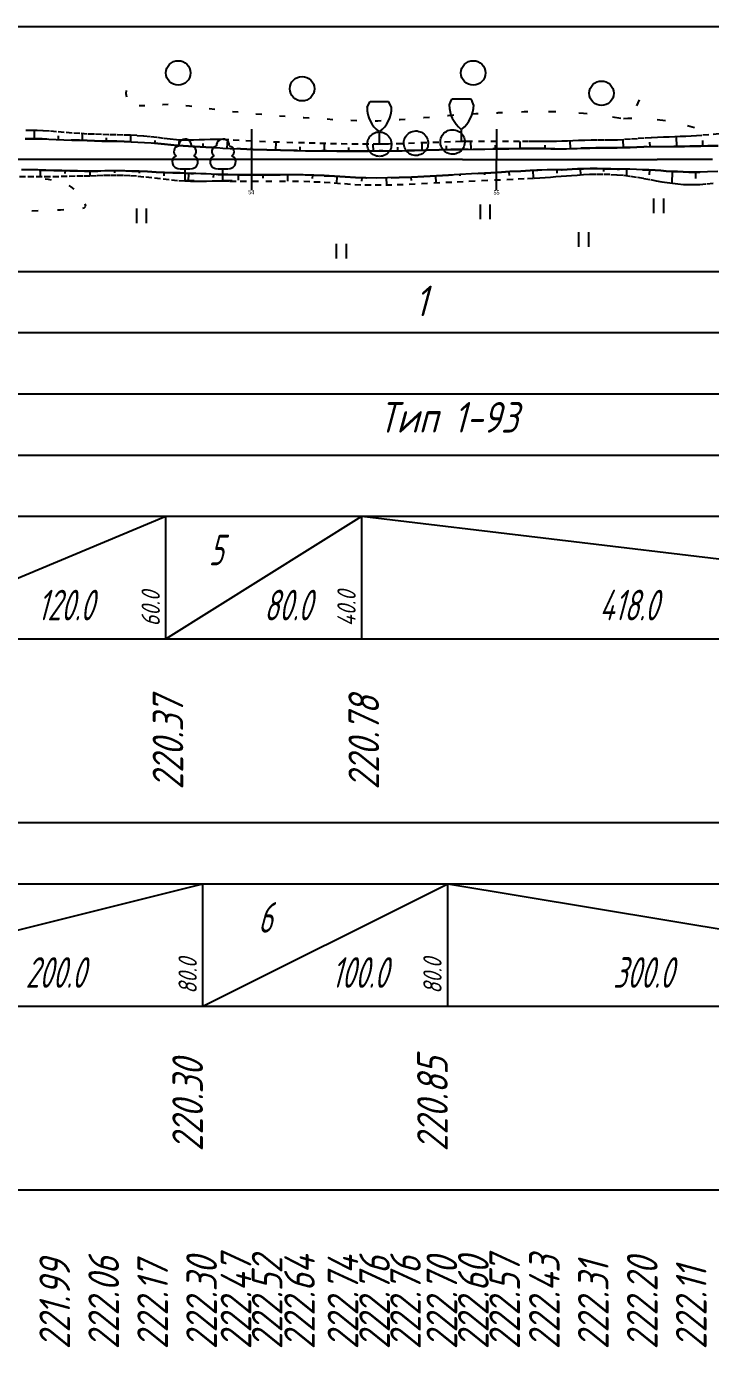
# Model space of a CAD drawing. Extents: x 2172 to 5772, y -842 to -248.
# Drawn here: x 3618.2 to 3674.1, y -721.9 to -614 of the extents above; entities that cross this region are included whole.
import ezdxf

# ---------------------------------------------------------------- set-up
doc = ezdxf.new("R2010")
doc.units = 0
doc.header["$MEASUREMENT"] = 0
doc.linetypes.add('CONTI', pattern=[0])
doc.linetypes.add('STROT', pattern=[1.7, 0.5, -1.2])
doc.layers.get('0').update_dxf_attribs({"linetype": 'CONTINUOUS'})
for name, color, linetype in [('DEFAULT', 7, 'CONTI'), ('OTKOSDEFAULT', 32, 'CONTI'), ('SIT_LDEFAULT', 7, 'CONTI'), ('USLZNDEFAULT', 7, 'CONTI'), ('КРАСНЫЕ_ОТМЕТКИ', 1, 'CONTINUOUS'), ('ОТМЕТКИ_КЮВЕТОВ', 7, 'CONTINUOUS'), ('ЧЕРНЫЕ_ОТМЕТКИ', 7, 'CONTINUOUS')]:
    doc.layers.add(name, color=color, linetype=linetype)
doc.styles.add('SHRFT', font='TXT', dxfattribs={"width": 8.75})
doc.styles.add('ГОСТ', font='gost.TTF', dxfattribs={"oblique": 15, "height": 1})

# ---------------------------------------------------------------- blocks, each defined once
blk = doc.blocks.new('BL_104')
at = {"color": 0}
for p, q in [((-2.25, 5), (2.25, 5)), ((0, 0), (0, 5)), ((3.75, 0), (0, 0))]:
    blk.add_line(p, q, dxfattribs=at)
for centre, radius, start, end in [((0, 14.5), 2.6, 358, 185), ((-2.35, 12), 2.2, 100, 235), ((2.35, 12), 2.2, 305, 80), ((-2.5, 7.75), 2.75, 115, 270), ((2.5, 7.75), 2.75, 270, 65)]:
    blk.add_arc(centre, radius, start, end, dxfattribs=at)
blk = doc.blocks.new('BL_107')
at = {"color": 0}
for p, q in [((-4.95, 15), (-4.35, 16.5)), ((-4.35, 16.5), (-3.75, 17.5)), ((-3.75, 17.5), (3.75, 17.5)), ((4.35, 16.5), (3.75, 17.5)), ((4.95, 15), (4.35, 16.5)), ((0, 0), (0, 5)), ((3.75, 0), (0, 0))]:
    blk.add_line(p, q, dxfattribs=at)
for centre, start, end in [((7.5, 15), 180, 232), ((-7.5, 15), 308, 0)]:
    blk.add_arc(centre, 12.5, start, end, dxfattribs=at)
blk = doc.blocks.new('BL_2011')
at = {"color": 0}
for p, q in [((0, 0), (0, 6)), ((4, 0), (4, 6))]:
    blk.add_line(p, q, dxfattribs=at)
blk = doc.blocks.new('BL_2004')
at = {"color": 0}
blk.add_circle((0, 0), 5, dxfattribs=at)

msp = doc.modelspace()

# ---------------------------------------------------------------- linework, layer by layer
at = {"linetype": 'Continuous'}
for p, q in [((3396.6, -614.04), (4356.6, -614.04)), ((3396.6, -634.04), (4356.6, -634.04)), ((3396.6, -639.04), (4356.6, -639.04)), ((3396.6, -644.04), (4356.6, -644.04)), ((3396.6, -649.04), (4356.6, -649.04)), ((3396.6, -654.04), (4356.6, -654.04)), ((3396.6, -664.04), (4356.6, -664.04)), ((3396.6, -684.04), (4356.6, -684.04)), ((3396.6, -694.04), (4356.6, -694.04)), ((3396.6, -709.04), (4356.6, -709.04))]:
    msp.add_line(p, q, dxfattribs=at)
msp.add_line((3396.6, -679.04), (4356.6, -679.04))
at = {"layer": 'DEFAULT', "color": 12, "linetype": 'CONTI'}
for p, q in [((3636.6, -627.42), (3636.59, -622.42)), ((3656.59, -627.42), (3656.6, -622.42)), ((3618.59, -624.92), (3617.31, -624.92)), ((3619.87, -624.92), (3618.59, -624.92)), ((3621.15, -624.92), (3619.87, -624.92)), ((3622.43, -624.92), (3621.15, -624.92)), ((3623.71, -624.92), (3622.43, -624.92)), ((3624.99, -624.92), (3623.71, -624.92)), ((3626.27, -624.92), (3624.99, -624.92)), ((3627.55, -624.92), (3626.27, -624.92)), ((3628.83, -624.92), (3627.55, -624.92)), ((3630.11, -624.92), (3628.83, -624.92)), ((3631.4, -624.92), (3630.11, -624.92)), ((3632.68, -624.92), (3631.4, -624.92)), ((3633.96, -624.92), (3632.68, -624.92)), ((3635.24, -624.92), (3633.96, -624.92)), ((3636.52, -624.92), (3635.24, -624.92)), ((3637.8, -624.92), (3636.52, -624.92)), ((3653.8, -624.92), (3657.28, -624.92)), ((3665.28, -624.92), (3665.72, -624.92)), ((3665.72, -624.92), (3666.17, -624.92)), ((3666.17, -624.92), (3666.61, -624.92)), ((3666.61, -624.92), (3667.05, -624.92)), ((3667.05, -624.92), (3667.5, -624.92)), ((3667.5, -624.92), (3667.94, -624.92)), ((3667.94, -624.92), (3668.39, -624.92)), ((3668.39, -624.92), (3668.83, -624.92)), ((3668.83, -624.92), (3669.27, -624.92)), ((3669.27, -624.92), (3669.72, -624.92))]:
    msp.add_line(p, q, dxfattribs=at)
for points in [[(3637.84, -624.92, 0), (3637.8, -624.92, 0)], [(3637.98, -624.92, 0), (3637.84, -624.92, 0)], [(3638.2, -624.92, 0), (3637.98, -624.92, 0)], [(3638.51, -624.92, 0), (3638.2, -624.92, 0)], [(3638.91, -624.92, 0), (3638.51, -624.92, 0)], [(3639.4, -624.92, 0), (3638.91, -624.92, 0)], [(3639.97, -624.92, 0), (3639.4, -624.92, 0)], [(3640.64, -624.92, 0), (3639.97, -624.92, 0)], [(3641.39, -624.92, 0), (3640.64, -624.92, 0)], [(3642.23, -624.92, 0), (3641.39, -624.92, 0)], [(3643.16, -624.92, 0), (3642.23, -624.92, 0)], [(3644.18, -624.92, 0), (3643.16, -624.92, 0)], [(3645.29, -624.92, 0), (3644.18, -624.92, 0)], [(3646.49, -624.92, 0), (3645.29, -624.92, 0)], [(3647.77, -624.92, 0), (3646.49, -624.92, 0)], [(3649.15, -624.92, 0), (3647.77, -624.92, 0)], [(3650.61, -624.92, 0), (3649.15, -624.92, 0)], [(3652.16, -624.92, 0), (3650.61, -624.92, 0)], [(3653.8, -624.92, 0), (3652.16, -624.92, 0)], [(3657.28, -624.92, 0), (3657.84, -624.92, 0)], [(3657.84, -624.92, 0), (3658.38, -624.92, 0)], [(3658.38, -624.92, 0), (3658.9, -624.92, 0)], [(3658.9, -624.92, 0), (3659.4, -624.92, 0)], [(3659.4, -624.92, 0), (3659.88, -624.92, 0)], [(3659.88, -624.92, 0), (3660.34, -624.92, 0)], [(3660.34, -624.92, 0), (3660.78, -624.92, 0)], [(3660.78, -624.92, 0), (3661.2, -624.92, 0)], [(3661.2, -624.92, 0), (3661.6, -624.92, 0)], [(3661.6, -624.92, 0), (3661.97, -624.92, 0)], [(3661.97, -624.92, 0), (3662.33, -624.92, 0)], [(3662.33, -624.92, 0), (3662.67, -624.92, 0)], [(3662.67, -624.92, 0), (3662.98, -624.92, 0)], [(3662.98, -624.92, 0), (3663.28, -624.92, 0)], [(3663.28, -624.92, 0), (3663.56, -624.92, 0)], [(3663.56, -624.92, 0), (3663.81, -624.92, 0)], [(3663.81, -624.92, 0), (3664.05, -624.92, 0)], [(3664.05, -624.92, 0), (3664.26, -624.92, 0)], [(3664.26, -624.92, 0), (3664.45, -624.92, 0)], [(3664.45, -624.92, 0), (3664.63, -624.92, 0)], [(3664.63, -624.92, 0), (3664.78, -624.92, 0)], [(3664.78, -624.92, 0), (3664.91, -624.92, 0)], [(3664.91, -624.92, 0), (3665.02, -624.92, 0)], [(3665.02, -624.92, 0), (3665.12, -624.92, 0)], [(3665.12, -624.92, 0), (3665.19, -624.92, 0)], [(3665.19, -624.92, 0), (3665.24, -624.92, 0)], [(3665.24, -624.92, 0), (3665.27, -624.92, 0)], [(3665.27, -624.92, 0), (3665.28, -624.92, 0)], [(3669.73, -624.92, 0), (3669.72, -624.92, 0)], [(3669.76, -624.92, 0), (3669.73, -624.92, 0)], [(3669.81, -624.92, 0), (3669.76, -624.92, 0)], [(3669.88, -624.92, 0), (3669.81, -624.92, 0)], [(3669.97, -624.92, 0), (3669.88, -624.92, 0)], [(3670.08, -624.92, 0), (3669.97, -624.92, 0)], [(3670.22, -624.92, 0), (3670.08, -624.92, 0)], [(3670.37, -624.92, 0), (3670.22, -624.92, 0)], [(3670.54, -624.92, 0), (3670.37, -624.92, 0)], [(3670.74, -624.92, 0), (3670.54, -624.92, 0)], [(3670.95, -624.92, 0), (3670.74, -624.92, 0)], [(3671.19, -624.92, 0), (3670.95, -624.92, 0)], [(3671.44, -624.92, 0), (3671.19, -624.92, 0)], [(3671.72, -624.92, 0), (3671.44, -624.92, 0)], [(3672.01, -624.92, 0), (3671.72, -624.92, 0)], [(3672.33, -624.92, 0), (3672.01, -624.92, 0)], [(3672.66, -624.92, 0), (3672.33, -624.92, 0)], [(3673.02, -624.92, 0), (3672.66, -624.92, 0)], [(3673.4, -624.92, 0), (3673.02, -624.92, 0)], [(3673.8, -624.92, 0), (3673.4, -624.92, 0)], [(3674.22, -624.92, 0), (3673.8, -624.92, 0)]]:
    msp.add_polyline3d(points, dxfattribs=at)
at = {"layer": 'OTKOSDEFAULT', "color": 32}
for p, q in [((3618.07, -623.22, 44.06), (3618.55, -623.21, 44.07)), ((3618.55, -623.21, 44.07), (3619, -623.22, 44.08)), ((3618.83, -623.22), (3618.83, -622.54)), ((3619, -623.22, 44.08), (3619.46, -623.23, 44.07)), ((3619.46, -623.23, 44.07), (3620.01, -623.24, 44.07)), ((3620.01, -623.24, 44.07), (3620.6, -623.27, 44.07)), ((3620.6, -623.27, 44.07), (3621.23, -623.29, 44.06)), ((3620.79, -623.28), (3620.8, -622.97)), ((3621.23, -623.29, 44.06), (3621.88, -623.32, 44.06)), ((3621.88, -623.32, 44.06), (3622.52, -623.34, 44.05)), ((3622.52, -623.34, 44.05), (3623.13, -623.36, 44.05)), ((3622.76, -623.35), (3622.77, -622.81)), ((3623.13, -623.36, 44.05), (3623.73, -623.38, 44.05)), ((3623.73, -623.38, 44.05), (3624.34, -623.4, 44.05)), ((3624.34, -623.4, 44.05), (3624.96, -623.41, 44.05)), ((3624.73, -623.4), (3624.73, -623.14)), ((3624.96, -623.41, 44.05), (3625.57, -623.42, 44.05)), ((3625.57, -623.42, 44.05), (3626.17, -623.44, 44.06)), ((3626.17, -623.44, 44.06), (3626.74, -623.46, 44.06)), ((3626.7, -623.46), (3626.72, -622.93)), ((3626.74, -623.46, 44.06), (3627.29, -623.48, 44.06)), ((3627.29, -623.48, 44.06), (3627.82, -623.52, 44.06)), ((3628.67, -623.59), (3628.69, -623.35)), ((3630.63, -623.77), (3630.67, -623.31)), ((3634.59, -623.99), (3634.63, -623.3)), ((3638.56, -624.15), (3638.57, -623.5)), ((3654.5, -624.07), (3654.49, -623.44)), ((3658.51, -624.02), (3658.51, -623.45)), ((3662.64, -624.02), (3662.61, -623.39)), ((3666.95, -623.94), (3666.92, -623.29)), ((3669.13, -623.86), (3669.12, -623.5)), ((3671.31, -623.85), (3671.29, -623.06)), ((3673.44, -623.8), (3673.43, -623.37)), ((3627.82, -623.52, 44.06), (3628.36, -623.56, 44.06)), ((3628.36, -623.56, 44.06), (3628.91, -623.61, 44.07)), ((3628.91, -623.61, 44.07), (3629.45, -623.66, 44.07)), ((3629.45, -623.66, 44.07), (3629.98, -623.71, 44.07)), ((3629.98, -623.71, 44.07), (3630.49, -623.76, 44.07)), ((3630.49, -623.76, 44.07), (3630.97, -623.8, 44.08)), ((3630.97, -623.8, 44.08), (3631.43, -623.83, 44.09)), ((3631.43, -623.83, 44.09), (3631.9, -623.85, 44.1)), ((3631.9, -623.85, 44.1), (3632.36, -623.88, 44.12)), ((3632.36, -623.88, 44.12), (3632.83, -623.9, 44.13)), ((3632.61, -623.89), (3632.63, -623.59)), ((3632.83, -623.9, 44.13), (3633.29, -623.92, 44.15)), ((3633.29, -623.92, 44.15), (3633.76, -623.94, 44.16)), ((3633.76, -623.94, 44.16), (3634.23, -623.97, 44.17)), ((3634.23, -623.97, 44.17), (3634.83, -624, 44.18)), ((3634.83, -624, 44.18), (3635.68, -624.05, 44.19)), ((3635.68, -624.05, 44.19), (3636.7, -624.09, 44.2)), ((3636.57, -624.09), (3636.59, -623.75)), ((3636.7, -624.09, 44.2), (3637.81, -624.13, 44.21)), ((3637.81, -624.13, 44.21), (3638.94, -624.16, 44.22)), ((3638.94, -624.16, 44.22), (3640.02, -624.18, 44.23)), ((3640.02, -624.18, 44.23), (3640.97, -624.19, 44.24)), ((3640.55, -624.19), (3640.55, -623.87)), ((3640.97, -624.19, 44.24), (3641.83, -624.2, 44.24)), ((3641.83, -624.2, 44.24), (3642.69, -624.21, 44.24)), ((3642.53, -624.21), (3642.54, -623.6)), ((3642.69, -624.21, 44.24), (3643.55, -624.22, 44.25)), ((3643.55, -624.22, 44.25), (3644.41, -624.22, 44.25)), ((3644.41, -624.22, 44.25), (3645.27, -624.22, 44.25)), ((3644.53, -624.22), (3644.53, -623.94)), ((3645.27, -624.22, 44.25), (3646.13, -624.22, 44.26)), ((3646.13, -624.22, 44.26), (3646.99, -624.21, 44.26)), ((3646.52, -624.22), (3646.51, -623.66)), ((3646.99, -624.21, 44.26), (3647.9, -624.2, 44.25)), ((3647.9, -624.2, 44.25), (3648.87, -624.19, 44.24)), ((3648.51, -624.19), (3648.51, -623.91)), ((3648.87, -624.19, 44.24), (3649.88, -624.17, 44.23)), ((3649.88, -624.17, 44.23), (3650.9, -624.15, 44.22)), ((3650.51, -624.15), (3650.5, -623.56)), ((3650.9, -624.15, 44.22), (3651.9, -624.13, 44.21)), ((3651.9, -624.13, 44.21), (3652.86, -624.1, 44.2)), ((3652.51, -624.11), (3652.5, -623.8)), ((3652.86, -624.1, 44.2), (3653.76, -624.09, 44.19)), ((3653.76, -624.09, 44.19), (3654.67, -624.07, 44.19)), ((3654.67, -624.07, 44.19), (3655.64, -624.06, 44.19)), ((3655.64, -624.06, 44.19), (3656.64, -624.04, 44.19)), ((3656.5, -624.04), (3656.5, -623.74)), ((3656.64, -624.04, 44.19), (3657.6, -624.03, 44.19)), ((3657.6, -624.03, 44.19), (3658.47, -624.02, 44.19)), ((3658.47, -624.02, 44.19), (3659.21, -624.02, 44.19)), ((3659.21, -624.02, 44.19), (3659.75, -624.01, 44.19)), ((3659.75, -624.01, 44.19), (3660.17, -624.02, 44.18)), ((3660.17, -624.02, 44.18), (3660.59, -624.02, 44.18)), ((3660.55, -624.02), (3660.56, -623.73)), ((3660.59, -624.02, 44.18), (3661.01, -624.03, 44.17)), ((3661.01, -624.03, 44.17), (3661.44, -624.03, 44.17)), ((3661.44, -624.03, 44.17), (3661.86, -624.03, 44.16)), ((3661.86, -624.03, 44.16), (3662.29, -624.03, 44.16)), ((3662.29, -624.03, 44.16), (3662.72, -624.02, 44.15)), ((3662.72, -624.02, 44.15), (3663.17, -624, 44.15)), ((3663.17, -624, 44.15), (3663.68, -623.98, 44.15)), ((3663.68, -623.98, 44.15), (3664.21, -623.97, 44.14)), ((3664.21, -623.97, 44.14), (3664.77, -623.96, 44.14)), ((3664.77, -623.96), (3664.77, -623.87)), ((3664.77, -623.96, 44.14), (3665.34, -623.96, 44.13)), ((3665.34, -623.96, 44.13), (3665.9, -623.96, 44.13)), ((3665.9, -623.96, 44.13), (3666.43, -623.95, 44.13)), ((3666.43, -623.95, 44.13), (3666.96, -623.94, 44.12)), ((3666.96, -623.94, 44.12), (3667.51, -623.92, 44.12)), ((3667.51, -623.92, 44.12), (3668.06, -623.89, 44.12)), ((3668.06, -623.89, 44.12), (3668.61, -623.88, 44.12)), ((3668.61, -623.88, 44.12), (3669.15, -623.86, 44.11)), ((3669.15, -623.86, 44.11), (3669.66, -623.86, 44.11)), ((3669.66, -623.86, 44.11), (3670.14, -623.86, 44.11)), ((3670.14, -623.86, 44.11), (3670.59, -623.86, 44.12)), ((3670.59, -623.86, 44.12), (3671.04, -623.86, 44.13)), ((3671.04, -623.86, 44.13), (3671.5, -623.85, 44.13)), ((3671.5, -623.85, 44.13), (3671.95, -623.84, 44.14)), ((3671.95, -623.84, 44.14), (3672.39, -623.83, 44.15)), ((3672.39, -623.83, 44.15), (3672.84, -623.82, 44.16)), ((3672.84, -623.82, 44.16), (3673.28, -623.81, 44.17)), ((3673.28, -623.81, 44.17), (3673.86, -623.8, 44.17)), ((3673.86, -623.8, 44.17), (3674.69, -623.79, 44.17)), ((3663.7, -625.66, 44.24), (3663.2, -625.68, 44.24)), ((3664.24, -625.65, 44.25), (3663.7, -625.66, 44.24)), ((3664.8, -625.65, 44.25), (3664.24, -625.65, 44.25)), ((3665.36, -625.66, 44.25), (3664.8, -625.65, 44.25)), ((3665.32, -625.66), (3665.32, -625.88)), ((3665.91, -625.67, 44.26), (3665.36, -625.66, 44.25)), ((3618.46, -625.75, 44.13), (3617.77, -625.74, 44.12)), ((3619.11, -625.76, 44.12), (3618.46, -625.75, 44.13)), ((3619.76, -625.78, 44.12), (3619.11, -625.76, 44.12)), ((3619.31, -625.77), (3619.3, -626.31)), ((3620.43, -625.8, 44.11), (3619.76, -625.78, 44.12)), ((3621.08, -625.81, 44.1), (3620.43, -625.8, 44.11)), ((3621.72, -625.83, 44.1), (3621.08, -625.81, 44.1)), ((3621.33, -625.82), (3621.32, -626.05)), ((3622.34, -625.84, 44.09), (3621.72, -625.83, 44.1)), ((3622.91, -625.85, 44.09), (3622.34, -625.84, 44.09)), ((3623.47, -625.85, 44.1), (3622.91, -625.85, 44.09)), ((3623.35, -625.85), (3623.35, -626.23)), ((3624.02, -625.85, 44.11), (3623.47, -625.85, 44.1)), ((3624.57, -625.84, 44.11), (3624.02, -625.85, 44.11)), ((3625.12, -625.84, 44.12), (3624.57, -625.84, 44.11)), ((3625.68, -625.84, 44.13), (3625.12, -625.84, 44.12)), ((3625.37, -625.84), (3625.37, -626.01)), ((3626.23, -625.84, 44.14), (3625.68, -625.84, 44.13)), ((3626.78, -625.85, 44.15), (3626.23, -625.84, 44.14)), ((3627.38, -625.87, 44.15), (3626.78, -625.85, 44.15)), ((3627.38, -625.87), (3627.38, -626.02)), ((3628.06, -625.9, 44.16), (3627.38, -625.87, 44.15)), ((3628.77, -625.93, 44.16), (3628.06, -625.9, 44.16)), ((3629.47, -625.96, 44.16), (3628.77, -625.93, 44.16)), ((3629.4, -625.96), (3629.39, -626.23)), ((3630.14, -625.99, 44.16), (3629.47, -625.96, 44.16)), ((3630.73, -626.01, 44.17), (3630.14, -625.99, 44.16)), ((3631.21, -626.03, 44.17), (3630.73, -626.01, 44.17)), ((3631.62, -626.05, 44.17), (3631.21, -626.03, 44.17)), ((3631.42, -626.04), (3631.4, -626.67)), ((3632.03, -626.06, 44.17), (3631.62, -626.05, 44.17)), ((3632.44, -626.07, 44.18), (3632.03, -626.06, 44.17)), ((3632.85, -626.09, 44.18), (3632.44, -626.07, 44.18)), ((3633.26, -626.1, 44.18), (3632.85, -626.09, 44.18)), ((3633.67, -626.12, 44.19), (3633.26, -626.1, 44.18)), ((3633.45, -626.11), (3633.43, -626.38)), ((3634.08, -626.13, 44.19), (3633.67, -626.12, 44.19)), ((3634.64, -626.14, 44.19), (3634.08, -626.13, 44.19)), ((3635.48, -626.16, 44.2), (3634.64, -626.14, 44.19)), ((3635.47, -626.16), (3635.47, -626.59)), ((3636.49, -626.16, 44.21), (3635.48, -626.16, 44.2)), ((3637.61, -626.16, 44.22), (3636.49, -626.16, 44.21)), ((3637.5, -626.16), (3637.5, -626.42)), ((3638.76, -626.16, 44.23), (3637.61, -626.16, 44.22)), ((3639.85, -626.15, 44.24), (3638.76, -626.16, 44.23)), ((3639.52, -626.15), (3639.52, -626.68)), ((3640.8, -626.16, 44.25), (3639.85, -626.15, 44.24)), ((3641.65, -626.18, 44.25), (3640.8, -626.16, 44.25)), ((3641.54, -626.18), (3641.53, -626.45)), ((3642.51, -626.22, 44.26), (3641.65, -626.18, 44.25)), ((3643.36, -626.28, 44.27), (3642.51, -626.22, 44.26)), ((3644.22, -626.33, 44.27), (3643.36, -626.28, 44.27)), ((3643.55, -626.29), (3643.52, -626.84)), ((3645.07, -626.38, 44.28), (3644.22, -626.33, 44.27)), ((3645.92, -626.41, 44.28), (3645.07, -626.38, 44.28)), ((3645.57, -626.4), (3645.56, -626.68)), ((3646.78, -626.42, 44.29), (3645.92, -626.41, 44.28)), ((3647.67, -626.41, 44.28), (3646.78, -626.42, 44.29)), ((3647.58, -626.41), (3647.59, -626.98)), ((3648.63, -626.38, 44.28), (3647.67, -626.41, 44.28)), ((3649.63, -626.34, 44.28), (3648.63, -626.38, 44.28)), ((3649.59, -626.34), (3649.6, -626.63)), ((3650.65, -626.3, 44.27), (3649.63, -626.34, 44.28)), ((3651.67, -626.24, 44.27), (3650.65, -626.3, 44.27)), ((3651.59, -626.25), (3651.62, -626.82)), ((3652.65, -626.19, 44.27), (3651.67, -626.24, 44.27)), ((3653.59, -626.14, 44.27), (3652.65, -626.19, 44.27)), ((3654.55, -626.09, 44.26), (3653.59, -626.14, 44.27)), ((3653.59, -626.14), (3653.6, -626.25)), ((3655.59, -626.03, 44.26), (3654.55, -626.09, 44.26)), ((3656.65, -625.96, 44.25), (3655.59, -626.03, 44.26)), ((3655.59, -626.03), (3655.6, -626.15)), ((3657.66, -625.9, 44.25), (3656.65, -625.96, 44.25)), ((3657.59, -625.91), (3657.61, -626.22)), ((3658.58, -625.85, 44.24), (3657.66, -625.9, 44.25)), ((3659.33, -625.81, 44.24), (3658.58, -625.85, 44.24)), ((3659.87, -625.78, 44.24), (3659.33, -625.81, 44.24)), ((3659.56, -625.79), (3659.59, -626.43)), ((3660.29, -625.77, 44.24), (3659.87, -625.78, 44.24)), ((3660.71, -625.76, 44.24), (3660.29, -625.77, 44.24)), ((3661.12, -625.75, 44.24), (3660.71, -625.76, 44.24)), ((3661.53, -625.74, 44.24), (3661.12, -625.75, 44.24)), ((3661.51, -625.74), (3661.51, -626.03)), ((3661.95, -625.74, 44.24), (3661.53, -625.74, 44.24)), ((3662.36, -625.72, 44.24), (3661.95, -625.74, 44.24)), ((3662.76, -625.71, 44.24), (3662.36, -625.72, 44.24)), ((3663.2, -625.68, 44.24), (3662.76, -625.71, 44.24)), ((3663.42, -625.67), (3663.44, -626.16)), ((3666.44, -625.69, 44.26), (3665.91, -625.67, 44.26)), ((3666.95, -625.69, 44.26), (3666.44, -625.69, 44.26)), ((3667.48, -625.7, 44.25), (3666.95, -625.69, 44.26)), ((3667.2, -625.7), (3667.2, -626.22)), ((3668.01, -625.72, 44.25), (3667.48, -625.7, 44.25)), ((3668.53, -625.74, 44.25), (3668.01, -625.72, 44.25)), ((3669.04, -625.76, 44.24), (3668.53, -625.74, 44.25)), ((3669.54, -625.79, 44.24), (3669.04, -625.76, 44.24)), ((3669.08, -625.76), (3669.06, -626.15)), ((3670, -625.82, 44.24), (3669.54, -625.79, 44.24)), ((3670.45, -625.85, 44.24), (3670, -625.82, 44.24)), ((3670.91, -625.88, 44.24), (3670.45, -625.85, 44.24)), ((3670.94, -625.88), (3670.9, -626.85)), ((3671.37, -625.9, 44.24), (3670.91, -625.88, 44.24)), ((3671.84, -625.92, 44.25), (3671.37, -625.9, 44.24)), ((3672.3, -625.93, 44.25), (3671.84, -625.92, 44.25)), ((3672.77, -625.93, 44.25), (3672.3, -625.93, 44.25)), ((3673.23, -625.93, 44.25), (3672.77, -625.93, 44.25)), ((3672.83, -625.93), (3672.83, -626.45)), ((3673.83, -625.91, 44.25), (3673.23, -625.93, 44.25)), ((3674.66, -625.88, 44.24), (3673.83, -625.91, 44.25))]:
    msp.add_line(p, q, dxfattribs=at)
at = {"layer": 'OTKOSDEFAULT', "color": 32, "linetype": 'STROT'}
for p, q in [((3618.61, -622.53, 44.05), (3618.14, -622.54, 44.04)), ((3619.05, -622.54, 44.05), (3618.61, -622.53, 44.05)), ((3619.51, -622.56, 44.06), (3619.05, -622.54, 44.05)), ((3620.05, -622.6, 44.06), (3619.51, -622.56, 44.06)), ((3620.64, -622.65, 44.07), (3620.05, -622.6, 44.06)), ((3621.27, -622.7, 44.08), (3620.64, -622.65, 44.07)), ((3621.91, -622.75, 44.08), (3621.27, -622.7, 44.08)), ((3622.54, -622.79, 44.09), (3621.91, -622.75, 44.08)), ((3623.14, -622.83, 44.1), (3622.54, -622.79, 44.09)), ((3623.73, -622.85, 44.1), (3623.14, -622.83, 44.1)), ((3624.32, -622.87, 44.11), (3623.73, -622.85, 44.1)), ((3624.91, -622.89, 44.11), (3624.32, -622.87, 44.11)), ((3625.5, -622.9, 44.11), (3624.91, -622.89, 44.11)), ((3626.08, -622.91, 44.11), (3625.5, -622.9, 44.11)), ((3626.65, -622.93, 44.12), (3626.08, -622.91, 44.11)), ((3627.19, -622.96, 44.12), (3626.65, -622.93, 44.12)), ((3627.73, -623, 44.12), (3627.19, -622.96, 44.12)), ((3628.28, -623.06, 44.12), (3627.73, -623, 44.12)), ((3628.84, -623.12, 44.12), (3628.28, -623.06, 44.12)), ((3629.38, -623.19, 44.12), (3628.84, -623.12, 44.12)), ((3629.92, -623.25, 44.12), (3629.38, -623.19, 44.12)), ((3630.43, -623.3, 44.12), (3629.92, -623.25, 44.12)), ((3630.9, -623.33, 44.12), (3630.43, -623.3, 44.12)), ((3631.36, -623.34, 44.12), (3630.9, -623.33, 44.12)), ((3631.82, -623.33, 44.13), (3631.36, -623.34, 44.12)), ((3632.28, -623.31, 44.14), (3631.82, -623.33, 44.13)), ((3632.73, -623.29, 44.15), (3632.28, -623.31, 44.14)), ((3633.19, -623.27, 44.15), (3632.73, -623.29, 44.15)), ((3633.65, -623.27, 44.16), (3633.19, -623.27, 44.15)), ((3634.11, -623.27, 44.17), (3633.65, -623.27, 44.16)), ((3634.71, -623.31, 44.18), (3634.11, -623.27, 44.17)), ((3635.56, -623.35, 44.19), (3634.71, -623.31, 44.18)), ((3636.59, -623.41, 44.2), (3635.56, -623.35, 44.19)), ((3637.71, -623.46, 44.21), (3636.59, -623.41, 44.2)), ((3638.85, -623.5, 44.23), (3637.71, -623.46, 44.21)), ((3639.94, -623.54, 44.24), (3638.85, -623.5, 44.23)), ((3651.88, -623.51, 44.27), (3650.89, -623.54, 44.28)), ((3652.83, -623.47, 44.26), (3651.88, -623.51, 44.27)), ((3653.72, -623.45, 44.26), (3652.83, -623.47, 44.26)), ((3654.63, -623.44, 44.25), (3653.72, -623.45, 44.26)), ((3655.61, -623.43, 44.23), (3654.63, -623.44, 44.25)), ((3656.61, -623.44, 44.22), (3655.61, -623.43, 44.23)), ((3657.57, -623.44, 44.21), (3656.61, -623.44, 44.22)), ((3658.46, -623.44, 44.2), (3657.57, -623.44, 44.21)), ((3659.2, -623.45, 44.19), (3658.46, -623.44, 44.2)), ((3659.75, -623.45, 44.19), (3659.2, -623.45, 44.19)), ((3660.18, -623.45, 44.18), (3659.75, -623.45, 44.19)), ((3660.61, -623.44, 44.18), (3660.18, -623.45, 44.18)), ((3661.05, -623.44, 44.18), (3660.61, -623.44, 44.18)), ((3661.49, -623.43, 44.17), (3661.05, -623.44, 44.18)), ((3661.93, -623.41, 44.17), (3661.49, -623.43, 44.17)), ((3662.38, -623.4, 44.16), (3661.93, -623.41, 44.17)), ((3662.82, -623.38, 44.16), (3662.38, -623.4, 44.16)), ((3663.29, -623.36, 44.16), (3662.82, -623.38, 44.16)), ((3663.79, -623.35, 44.15), (3663.29, -623.36, 44.16)), ((3664.31, -623.34, 44.14), (3663.79, -623.35, 44.15)), ((3664.84, -623.34, 44.14), (3664.31, -623.34, 44.14)), ((3665.39, -623.34, 44.13), (3664.84, -623.34, 44.14)), ((3665.92, -623.34, 44.13), (3665.39, -623.34, 44.13)), ((3666.45, -623.32, 44.12), (3665.92, -623.34, 44.13)), ((3666.98, -623.29, 44.11), (3666.45, -623.32, 44.12)), ((3667.53, -623.25, 44.11), (3666.98, -623.29, 44.11)), ((3668.1, -623.21, 44.1), (3667.53, -623.25, 44.11)), ((3668.66, -623.17, 44.1), (3668.1, -623.21, 44.1)), ((3669.22, -623.13, 44.09), (3668.66, -623.17, 44.1)), ((3669.74, -623.11, 44.08), (3669.22, -623.13, 44.09)), ((3670.23, -623.09, 44.08), (3669.74, -623.11, 44.08)), ((3670.68, -623.08, 44.08), (3670.23, -623.09, 44.08)), ((3671.14, -623.06, 44.08), (3670.68, -623.08, 44.08)), ((3671.59, -623.04, 44.07), (3671.14, -623.06, 44.08)), ((3672.04, -623.02, 44.07), (3671.59, -623.04, 44.07)), ((3672.48, -623, 44.07), (3672.04, -623.02, 44.07)), ((3672.92, -622.97, 44.07), (3672.48, -623, 44.07)), ((3673.36, -622.94, 44.07), (3672.92, -622.97, 44.07)), ((3673.94, -622.89, 44.07), (3673.36, -622.94, 44.07)), ((3674.77, -622.82, 44.07), (3673.94, -622.89, 44.07)), ((3640.9, -623.56, 44.25), (3639.94, -623.54, 44.24)), ((3641.77, -623.58, 44.26), (3640.9, -623.56, 44.25)), ((3642.65, -623.61, 44.27), (3641.77, -623.58, 44.26)), ((3643.52, -623.63, 44.28), (3642.65, -623.61, 44.27)), ((3644.39, -623.65, 44.29), (3643.52, -623.63, 44.28)), ((3645.27, -623.66, 44.3), (3644.39, -623.65, 44.29)), ((3646.14, -623.66, 44.31), (3645.27, -623.66, 44.3)), ((3647.01, -623.66, 44.31), (3646.14, -623.66, 44.31)), ((3647.92, -623.64, 44.31), (3647.01, -623.66, 44.31)), ((3648.89, -623.62, 44.3), (3647.92, -623.64, 44.31)), ((3649.89, -623.58, 44.29), (3648.89, -623.62, 44.3)), ((3650.89, -623.54, 44.28), (3649.89, -623.58, 44.29)), ((3617.6, -626.3, 44.11), (3618.29, -626.31, 44.1)), ((3618.29, -626.31, 44.1), (3618.96, -626.31, 44.09)), ((3618.96, -626.31, 44.09), (3619.64, -626.31, 44.09)), ((3619.64, -626.31, 44.09), (3620.33, -626.3, 44.08)), ((3620.33, -626.3, 44.08), (3621.01, -626.28, 44.08)), ((3621.01, -626.28, 44.08), (3621.67, -626.26, 44.07)), ((3621.67, -626.26, 44.07), (3622.29, -626.25, 44.07)), ((3622.29, -626.25, 44.07), (3622.87, -626.24, 44.06)), ((3622.87, -626.24, 44.06), (3623.41, -626.23, 44.07)), ((3623.41, -626.23, 44.07), (3623.96, -626.21, 44.08)), ((3623.96, -626.21, 44.08), (3624.5, -626.2, 44.08)), ((3624.5, -626.2, 44.08), (3625.05, -626.19, 44.09)), ((3625.05, -626.19, 44.09), (3625.59, -626.19, 44.1)), ((3625.59, -626.19, 44.1), (3626.13, -626.2, 44.11)), ((3626.13, -626.2, 44.11), (3626.68, -626.22, 44.11)), ((3626.68, -626.22, 44.11), (3627.27, -626.26, 44.12)), ((3627.27, -626.26, 44.12), (3627.93, -626.33, 44.14)), ((3627.93, -626.33, 44.14), (3628.64, -626.41, 44.15)), ((3628.64, -626.41, 44.15), (3629.35, -626.49, 44.16)), ((3629.35, -626.49, 44.16), (3630.02, -626.57, 44.17)), ((3630.02, -626.57, 44.17), (3630.63, -626.63, 44.18)), ((3630.63, -626.63, 44.18), (3631.14, -626.66, 44.19)), ((3631.14, -626.66, 44.19), (3631.58, -626.68, 44.18)), ((3631.58, -626.68, 44.18), (3632.02, -626.68, 44.17)), ((3632.02, -626.68, 44.17), (3632.46, -626.68, 44.16)), ((3632.46, -626.68, 44.16), (3632.9, -626.67, 44.15)), ((3632.9, -626.67, 44.15), (3633.34, -626.66, 44.14)), ((3633.34, -626.66, 44.14), (3633.78, -626.66, 44.13)), ((3633.78, -626.66, 44.13), (3634.23, -626.66, 44.12)), ((3634.23, -626.66, 44.12), (3634.81, -626.67, 44.13)), ((3634.81, -626.67, 44.13), (3635.65, -626.68, 44.14)), ((3635.65, -626.68, 44.14), (3636.65, -626.68, 44.15)), ((3636.65, -626.68, 44.15), (3637.74, -626.68, 44.17)), ((3637.74, -626.68, 44.17), (3638.85, -626.68, 44.18)), ((3638.85, -626.68, 44.18), (3639.91, -626.68, 44.2)), ((3639.91, -626.68, 44.2), (3640.83, -626.69, 44.21)), ((3640.83, -626.69, 44.21), (3641.67, -626.72, 44.22)), ((3641.67, -626.72, 44.22), (3642.5, -626.76, 44.23)), ((3652.43, -626.77, 44.26), (3653.37, -626.73, 44.25)), ((3653.37, -626.73, 44.25), (3654.33, -626.68, 44.24)), ((3654.33, -626.68, 44.24), (3655.37, -626.63, 44.23)), ((3655.37, -626.63, 44.23), (3656.42, -626.58, 44.22)), ((3656.42, -626.58, 44.22), (3657.44, -626.54, 44.21)), ((3657.44, -626.54, 44.21), (3658.35, -626.49, 44.2)), ((3658.35, -626.49, 44.2), (3659.11, -626.45, 44.19)), ((3659.11, -626.45, 44.19), (3659.67, -626.43, 44.19)), ((3659.67, -626.43, 44.19), (3660.12, -626.4, 44.18)), ((3660.12, -626.4, 44.18), (3660.56, -626.37, 44.18)), ((3660.56, -626.37, 44.18), (3661, -626.34, 44.17)), ((3661, -626.34, 44.17), (3661.43, -626.31, 44.17)), ((3661.43, -626.31, 44.17), (3661.86, -626.28, 44.16)), ((3661.86, -626.28, 44.16), (3662.29, -626.25, 44.16)), ((3662.29, -626.25, 44.16), (3662.72, -626.21, 44.15)), ((3662.72, -626.21, 44.15), (3663.18, -626.18, 44.15)), ((3663.18, -626.18, 44.15), (3663.68, -626.14, 44.15)), ((3663.68, -626.14, 44.15), (3664.22, -626.11, 44.15)), ((3664.22, -626.11, 44.15), (3664.78, -626.1, 44.15)), ((3664.78, -626.1, 44.15), (3665.35, -626.1, 44.15)), ((3665.35, -626.1, 44.15), (3665.91, -626.12, 44.15)), ((3665.91, -626.12, 44.15), (3666.44, -626.15, 44.15)), ((3666.44, -626.15, 44.15), (3666.98, -626.2, 44.15)), ((3666.98, -626.2, 44.15), (3667.53, -626.27, 44.15)), ((3667.53, -626.27, 44.15), (3668.09, -626.35, 44.15)), ((3668.09, -626.35, 44.15), (3668.63, -626.45, 44.15)), ((3668.63, -626.45, 44.15), (3669.16, -626.55, 44.15)), ((3669.16, -626.55, 44.15), (3669.64, -626.65, 44.15)), ((3669.64, -626.65, 44.15), (3670.09, -626.73, 44.15)), ((3670.09, -626.73, 44.15), (3670.52, -626.8, 44.15)), ((3642.5, -626.76, 44.23), (3643.33, -626.82, 44.24)), ((3643.33, -626.82, 44.24), (3644.16, -626.88, 44.25)), ((3644.16, -626.88, 44.25), (3645, -626.94, 44.27)), ((3645, -626.94, 44.27), (3645.83, -626.98, 44.28)), ((3645.83, -626.98, 44.28), (3646.66, -626.99, 44.29)), ((3646.66, -626.99, 44.29), (3647.53, -626.98, 44.28)), ((3647.53, -626.98, 44.28), (3648.47, -626.96, 44.28)), ((3648.47, -626.96, 44.28), (3649.45, -626.92, 44.27)), ((3649.45, -626.92, 44.27), (3650.45, -626.88, 44.27)), ((3650.45, -626.88, 44.27), (3651.45, -626.82, 44.26)), ((3651.45, -626.82, 44.26), (3652.43, -626.77, 44.26)), ((3670.52, -626.8, 44.15), (3670.96, -626.85, 44.14)), ((3670.96, -626.85, 44.14), (3671.4, -626.9, 44.14)), ((3671.4, -626.9, 44.14), (3671.85, -626.94, 44.14)), ((3671.85, -626.94, 44.14), (3672.29, -626.96, 44.13)), ((3672.29, -626.96, 44.13), (3672.74, -626.96, 44.13)), ((3672.74, -626.96, 44.13), (3673.19, -626.95, 44.12)), ((3673.19, -626.95, 44.12), (3673.78, -626.89, 44.13)), ((3673.78, -626.89, 44.13), (3674.6, -626.8, 44.13))]:
    msp.add_line(p, q, dxfattribs=at)
at = {"layer": 'SIT_LDEFAULT', "color": 7}
for p, q in [((3626.32, -619.28), (3626.31, -619.53)), ((3626.31, -619.53), (3626.34, -619.78)), ((3668.05, -620.52), (3668.27, -620.04)), ((3627.38, -620.51), (3627.86, -620.51)), ((3629.29, -620.41), (3629.32, -620.41)), ((3629.32, -620.41), (3629.77, -620.39)), ((3631.2, -620.49), (3631.49, -620.53)), ((3631.49, -620.52), (3631.68, -620.55)), ((3633.1, -620.74), (3633.58, -620.8)), ((3635.01, -620.98), (3635.49, -621.03)), ((3636.93, -621.18), (3637.41, -621.22)), ((3638.85, -621.34), (3639.33, -621.38)), ((3652.59, -621.32), (3652.62, -621.31)), ((3652.62, -621.31), (3653.09, -621.27)), ((3654.58, -621.18), (3654.89, -621.16)), ((3654.89, -621.16), (3655.09, -621.15)), ((3656.58, -621.09), (3656.7, -621.09)), ((3656.7, -621.08), (3657.08, -621.07)), ((3658.62, -621.01), (3658.84, -621)), ((3658.84, -621), (3659.15, -620.99)), ((3660.84, -620.98), (3661.24, -620.99)), ((3661.24, -620.99), (3661.43, -620.99)), ((3663.32, -621.09), (3663.69, -621.13)), ((3663.69, -621.13), (3663.98, -621.15)), ((3640.79, -621.48), (3640.85, -621.48)), ((3640.85, -621.48), (3641.27, -621.51)), ((3642.74, -621.6), (3643.22, -621.63)), ((3644.69, -621.71), (3645.16, -621.73)), ((3645.16, -621.73), (3645.18, -621.73)), ((3646.66, -621.74), (3646.9, -621.74)), ((3646.9, -621.74), (3647.15, -621.73)), ((3648.63, -621.65), (3648.72, -621.65)), ((3648.72, -621.65), (3649.13, -621.62)), ((3650.61, -621.49), (3650.65, -621.49)), ((3650.65, -621.49), (3651.1, -621.45)), ((3666.05, -621.43), (3666.74, -621.53)), ((3666.95, -621.56), (3667.31, -621.54)), ((3667.31, -621.54), (3667.64, -621.53)), ((3669.72, -621.63), (3670.38, -621.72)), ((3672.19, -622.12), (3672.75, -622.29)), ((3618.55, -623.21), (3618.07, -623.22)), ((3619, -623.22), (3618.55, -623.21)), ((3619.46, -623.23), (3619, -623.22)), ((3619.85, -623.24), (3619.46, -623.23)), ((3621.88, -623.32), (3621.82, -623.32)), ((3622.52, -623.34), (3621.88, -623.32)), ((3623.13, -623.36), (3622.52, -623.34)), ((3623.73, -623.38), (3623.13, -623.36)), ((3624.34, -623.4), (3623.73, -623.38)), ((3624.96, -623.41), (3624.34, -623.4)), ((3625.57, -623.42), (3624.96, -623.41)), ((3626.17, -623.44), (3625.57, -623.42)), ((3626.74, -623.46), (3626.17, -623.44)), ((3646.02, -623.6), (3646.04, -623.48)), ((3646.04, -623.48), (3646.07, -623.36)), ((3646.07, -623.36), (3646.11, -623.24)), ((3646.11, -623.24), (3646.17, -623.13)), ((3646.17, -623.13), (3646.24, -623.03)), ((3646.24, -623.03), (3646.33, -622.94)), ((3646.33, -622.94), (3646.42, -622.86)), ((3646.42, -622.86), (3646.53, -622.79)), ((3646.53, -622.79), (3646.64, -622.73)), ((3646.64, -622.73), (3646.76, -622.69)), ((3646.76, -622.69), (3646.88, -622.67)), ((3646.88, -622.67), (3647, -622.66)), ((3647, -622.66), (3647.13, -622.67)), ((3647.13, -622.67), (3647.25, -622.69)), ((3647.25, -622.69), (3647.37, -622.73)), ((3647.37, -622.73), (3647.48, -622.78)), ((3647.48, -622.78), (3647.59, -622.84)), ((3647.59, -622.84), (3647.69, -622.92)), ((3647.69, -622.92), (3647.77, -623.01)), ((3647.77, -623.01), (3647.85, -623.11)), ((3647.85, -623.11), (3647.91, -623.22)), ((3647.91, -623.22), (3647.96, -623.34)), ((3647.96, -623.34), (3647.99, -623.46)), ((3647.99, -623.46), (3648.01, -623.58)), ((3649.01, -623.53), (3649.02, -623.41)), ((3649.02, -623.41), (3649.05, -623.29)), ((3649.05, -623.29), (3649.09, -623.17)), ((3649.09, -623.17), (3649.15, -623.06)), ((3649.15, -623.06), (3649.22, -622.96)), ((3649.22, -622.96), (3649.31, -622.86)), ((3649.31, -622.86), (3649.4, -622.78)), ((3649.4, -622.78), (3649.5, -622.71)), ((3649.5, -622.71), (3649.62, -622.66)), ((3649.62, -622.66), (3649.73, -622.62)), ((3649.73, -622.62), (3649.86, -622.59)), ((3649.86, -622.59), (3649.98, -622.58)), ((3649.98, -622.58), (3650.11, -622.58)), ((3650.11, -622.58), (3650.23, -622.61)), ((3650.23, -622.61), (3650.35, -622.64)), ((3650.35, -622.64), (3650.46, -622.69)), ((3650.46, -622.69), (3650.57, -622.76)), ((3650.57, -622.76), (3650.67, -622.84)), ((3650.67, -622.84), (3650.76, -622.93)), ((3650.76, -622.93), (3650.83, -623.03)), ((3650.83, -623.03), (3650.89, -623.13)), ((3650.89, -623.13), (3650.94, -623.25)), ((3650.94, -623.25), (3650.98, -623.37)), ((3650.98, -623.37), (3650.99, -623.5)), ((3650.99, -623.5), (3651, -623.62)), ((3652, -623.44), (3652.01, -623.31)), ((3652, -623.56), (3652, -623.44)), ((3652.01, -623.31), (3652.04, -623.19)), ((3652.04, -623.19), (3652.08, -623.07)), ((3652.08, -623.07), (3652.14, -622.96)), ((3652.14, -622.96), (3652.21, -622.86)), ((3652.21, -622.86), (3652.29, -622.76)), ((3652.29, -622.76), (3652.39, -622.68)), ((3652.39, -622.68), (3652.49, -622.61)), ((3652.49, -622.61), (3652.6, -622.55)), ((3652.6, -622.55), (3652.72, -622.51)), ((3652.72, -622.51), (3652.84, -622.49)), ((3652.84, -622.49), (3652.97, -622.48)), ((3652.97, -622.48), (3653.09, -622.48)), ((3653.09, -622.48), (3653.22, -622.5)), ((3653.22, -622.5), (3653.34, -622.54)), ((3653.34, -622.54), (3653.45, -622.59)), ((3653.45, -622.59), (3653.56, -622.65)), ((3653.56, -622.65), (3653.66, -622.73)), ((3653.66, -622.73), (3653.75, -622.82)), ((3653.75, -622.82), (3653.82, -622.92)), ((3653.82, -622.92), (3653.89, -623.03)), ((3653.89, -623.03), (3653.94, -623.14)), ((3653.94, -623.14), (3653.97, -623.26)), ((3653.97, -623.26), (3653.99, -623.39)), ((3653.99, -623.39), (3653.99, -623.51)), ((3628.91, -623.61), (3628.45, -623.57)), ((3629.45, -623.66), (3628.91, -623.61)), ((3629.98, -623.71), (3629.45, -623.66)), ((3630.49, -623.76), (3629.98, -623.71)), ((3630.97, -623.8), (3630.49, -623.76)), ((3631.43, -623.83), (3630.97, -623.8)), ((3631.9, -623.85), (3631.43, -623.83)), ((3632.36, -623.88), (3631.9, -623.85)), ((3632.83, -623.9), (3632.36, -623.88)), ((3633.29, -623.92), (3632.83, -623.9)), ((3633.38, -623.93), (3633.29, -623.92)), ((3635.68, -624.05), (3635.36, -624.03)), ((3636.7, -624.09), (3635.68, -624.05)), ((3637.81, -624.13), (3636.7, -624.09)), ((3638.94, -624.16), (3637.81, -624.13)), ((3640.02, -624.18), (3638.94, -624.16)), ((3640.32, -624.18), (3640.02, -624.18)), ((3642.69, -624.21), (3642.31, -624.21)), ((3643.55, -624.22), (3642.69, -624.21)), ((3644.41, -624.22), (3643.55, -624.22)), ((3645.27, -624.22), (3644.41, -624.22)), ((3646.13, -624.22), (3645.27, -624.22)), ((3646.02, -623.73), (3646.02, -623.6)), ((3646.04, -623.85), (3646.02, -623.73)), ((3646.07, -623.98), (3646.04, -623.85)), ((3646.12, -624.09), (3646.07, -623.98)), ((3646.18, -624.2), (3646.12, -624.09)), ((3646.99, -624.21), (3646.13, -624.22)), ((3646.25, -624.3), (3646.18, -624.2)), ((3646.34, -624.39), (3646.25, -624.3)), ((3646.44, -624.47), (3646.34, -624.39)), ((3646.54, -624.54), (3646.44, -624.47)), ((3646.66, -624.59), (3646.54, -624.54)), ((3647.29, -624.21), (3646.99, -624.21)), ((3647.39, -624.59), (3647.27, -624.63)), ((3647.5, -624.53), (3647.39, -624.59)), ((3647.61, -624.46), (3647.5, -624.53)), ((3647.71, -624.38), (3647.61, -624.46)), ((3647.79, -624.29), (3647.71, -624.38)), ((3647.86, -624.19), (3647.79, -624.29)), ((3647.92, -624.07), (3647.86, -624.19)), ((3647.97, -623.96), (3647.92, -624.07)), ((3647.99, -623.84), (3647.97, -623.96)), ((3648.01, -623.71), (3647.99, -623.84)), ((3648.01, -623.58), (3648.01, -623.71)), ((3649.01, -623.66), (3649.01, -623.53)), ((3649.03, -623.78), (3649.01, -623.66)), ((3649.06, -623.91), (3649.03, -623.78)), ((3649.11, -624.02), (3649.06, -623.91)), ((3649.17, -624.13), (3649.11, -624.02)), ((3649.24, -624.23), (3649.17, -624.13)), ((3649.33, -624.32), (3649.24, -624.23)), ((3649.88, -624.17), (3649.28, -624.18)), ((3649.43, -624.4), (3649.33, -624.32)), ((3649.54, -624.46), (3649.43, -624.4)), ((3649.65, -624.52), (3649.54, -624.46)), ((3649.77, -624.55), (3649.65, -624.52)), ((3649.9, -624.57), (3649.77, -624.55)), ((3650.9, -624.15), (3649.88, -624.17)), ((3650.02, -624.58), (3649.9, -624.57)), ((3650.15, -624.57), (3650.02, -624.58)), ((3650.27, -624.54), (3650.15, -624.57)), ((3650.39, -624.5), (3650.27, -624.54)), ((3650.5, -624.45), (3650.39, -624.5)), ((3650.6, -624.38), (3650.5, -624.45)), ((3650.7, -624.29), (3650.6, -624.38)), ((3650.78, -624.2), (3650.7, -624.29)), ((3650.85, -624.1), (3650.78, -624.2)), ((3650.91, -623.99), (3650.85, -624.1)), ((3651.9, -624.13), (3650.9, -624.15)), ((3650.96, -623.87), (3650.91, -623.99)), ((3650.98, -623.75), (3650.96, -623.87)), ((3651, -623.62), (3650.98, -623.75)), ((3652.86, -624.1), (3651.9, -624.13)), ((3652.02, -623.69), (3652, -623.56)), ((3652.05, -623.81), (3652.02, -623.69)), ((3652.1, -623.92), (3652.05, -623.81)), ((3652.16, -624.03), (3652.1, -623.92)), ((3652.24, -624.13), (3652.16, -624.03)), ((3652.33, -624.22), (3652.24, -624.13)), ((3652.43, -624.3), (3652.33, -624.22)), ((3652.53, -624.36), (3652.43, -624.3)), ((3652.65, -624.41), (3652.53, -624.36)), ((3652.77, -624.45), (3652.65, -624.41)), ((3652.89, -624.47), (3652.77, -624.45)), ((3653.76, -624.09), (3652.86, -624.1)), ((3653.02, -624.48), (3652.89, -624.47)), ((3653.14, -624.46), (3653.02, -624.48)), ((3653.27, -624.44), (3653.14, -624.46)), ((3653.38, -624.4), (3653.27, -624.44)), ((3653.5, -624.34), (3653.38, -624.4)), ((3653.6, -624.27), (3653.5, -624.34)), ((3653.7, -624.19), (3653.6, -624.27)), ((3653.78, -624.09), (3653.7, -624.19)), ((3654.28, -624.08), (3653.76, -624.09)), ((3653.85, -623.99), (3653.78, -624.09)), ((3653.91, -623.88), (3653.85, -623.99)), ((3653.95, -623.76), (3653.91, -623.88)), ((3653.98, -623.64), (3653.95, -623.76)), ((3653.99, -623.51), (3653.98, -623.64)), ((3656.64, -624.04), (3656.28, -624.05)), ((3657.6, -624.03), (3656.64, -624.04)), ((3658.47, -624.02), (3657.6, -624.03)), ((3659.21, -624.02), (3658.47, -624.02)), ((3659.75, -624.01), (3659.21, -624.02)), ((3660.17, -624.02), (3659.75, -624.01)), ((3660.59, -624.02), (3660.17, -624.02)), ((3661.01, -624.03), (3660.59, -624.02)), ((3661.36, -624.03), (3661.01, -624.03)), ((3663.68, -623.98), (3663.46, -623.99)), ((3664.21, -623.97), (3663.68, -623.98)), ((3664.77, -623.96), (3664.21, -623.97)), ((3665.34, -623.96), (3664.77, -623.96)), ((3665.9, -623.96), (3665.34, -623.96)), ((3666.43, -623.95), (3665.9, -623.96)), ((3666.96, -623.94), (3666.43, -623.95)), ((3667.51, -623.92), (3666.96, -623.94)), ((3668.06, -623.89), (3667.51, -623.92)), ((3668.61, -623.88), (3668.06, -623.89)), ((3668.88, -623.87), (3668.61, -623.88)), ((3671.5, -623.85), (3671.06, -623.86)), ((3671.95, -623.84), (3671.5, -623.85)), ((3672.39, -623.83), (3671.95, -623.84)), ((3672.84, -623.82), (3672.39, -623.83)), ((3673.28, -623.81), (3672.84, -623.82)), ((3673.86, -623.8), (3673.28, -623.81)), ((3674.69, -623.79), (3673.86, -623.8)), ((3646.78, -624.63), (3646.66, -624.59)), ((3646.9, -624.65), (3646.78, -624.63)), ((3647.02, -624.66), (3646.9, -624.65)), ((3647.15, -624.65), (3647.02, -624.66)), ((3647.27, -624.63), (3647.15, -624.65)), ((3663.2, -625.68), (3663.7, -625.66)), ((3663.7, -625.66), (3664.24, -625.65)), ((3664.24, -625.65), (3664.8, -625.65)), ((3664.8, -625.65), (3665.36, -625.66)), ((3665.36, -625.66), (3665.91, -625.67)), ((3619.22, -625.77), (3619.76, -625.78)), ((3619.98, -626.54), (3619.72, -626.51)), ((3619.76, -625.78), (3620.43, -625.8)), ((3620.22, -626.59), (3619.98, -626.54)), ((3620.43, -625.8), (3621.08, -625.81)), ((3621.08, -625.81), (3621.72, -625.83)), ((3621.72, -625.83), (3622.34, -625.84)), ((3622.34, -625.84), (3622.91, -625.85)), ((3622.91, -625.85), (3623.47, -625.85)), ((3623.47, -625.85), (3624.02, -625.85)), ((3624.02, -625.85), (3624.27, -625.84)), ((3626.29, -625.84), (3626.78, -625.85)), ((3626.78, -625.85), (3627.38, -625.87)), ((3627.38, -625.87), (3628.06, -625.9)), ((3628.06, -625.9), (3628.77, -625.93)), ((3628.77, -625.93), (3629.47, -625.96)), ((3629.47, -625.96), (3630.14, -625.99)), ((3630.14, -625.99), (3630.73, -626.01)), ((3630.73, -626.01), (3631.21, -626.03)), ((3631.21, -626.03), (3631.62, -626.05)), ((3631.62, -626.05), (3631.83, -626.05)), ((3633.85, -626.13), (3634.08, -626.13)), ((3634.08, -626.13), (3634.64, -626.14)), ((3634.64, -626.14), (3635.48, -626.16)), ((3635.48, -626.16), (3636.49, -626.16)), ((3636.49, -626.16), (3637.61, -626.16)), ((3637.61, -626.16), (3638.76, -626.15)), ((3638.76, -626.15), (3638.91, -626.16)), ((3640.94, -626.16), (3641.65, -626.18)), ((3641.65, -626.18), (3642.51, -626.22)), ((3642.51, -626.23), (3643.36, -626.28)), ((3643.36, -626.28), (3644.22, -626.33)), ((3644.22, -626.33), (3645.07, -626.38)), ((3645.07, -626.38), (3645.92, -626.41)), ((3645.92, -626.41), (3645.97, -626.41)), ((3647.98, -626.4), (3648.63, -626.38)), ((3648.63, -626.38), (3649.63, -626.34)), ((3649.63, -626.34), (3650.65, -626.3)), ((3650.65, -626.3), (3651.67, -626.24)), ((3651.67, -626.24), (3652.65, -626.19)), ((3652.65, -626.19), (3652.99, -626.17)), ((3654.99, -626.06), (3655.59, -626.02)), ((3655.59, -626.03), (3656.65, -625.96)), ((3656.65, -625.96), (3657.66, -625.9)), ((3657.66, -625.9), (3658.58, -625.85)), ((3658.58, -625.85), (3659.33, -625.81)), ((3659.33, -625.81), (3659.87, -625.78)), ((3659.87, -625.78), (3659.95, -625.78)), ((3661.89, -625.74), (3661.95, -625.74)), ((3661.95, -625.74), (3662.36, -625.72)), ((3662.36, -625.72), (3662.76, -625.71)), ((3662.76, -625.71), (3663.2, -625.68)), ((3665.91, -625.67), (3666.44, -625.69)), ((3666.44, -625.69), (3666.63, -625.69)), ((3668.51, -625.74), (3668.53, -625.74)), ((3668.53, -625.74), (3669.04, -625.76)), ((3669.04, -625.76), (3669.54, -625.79)), ((3669.54, -625.79), (3670, -625.82)), ((3670, -625.82), (3670.45, -625.85)), ((3670.45, -625.85), (3670.91, -625.88)), ((3670.91, -625.88), (3671.37, -625.9)), ((3671.37, -625.9), (3671.84, -625.92)), ((3671.84, -625.92), (3672.3, -625.93)), ((3672.3, -625.93), (3672.77, -625.93)), ((3672.77, -625.93), (3673.2, -625.93)), ((3621.83, -627.13), (3621.67, -627.03)), ((3622.07, -627.34), (3621.83, -627.13)), ((3622.79, -628.87), (3622.9, -628.86)), ((3622.9, -628.86), (3623.04, -628.72)), ((3623.03, -628.72), (3622.99, -628.52)), ((3618.63, -629.09), (3619.15, -629.08)), ((3620.71, -629.03), (3620.95, -629.02)), ((3620.95, -629.02), (3621.23, -629))]:
    msp.add_line(p, q, dxfattribs=at)
at = {"layer": 'ОТМЕТКИ_КЮВЕТОВ'}
for p, q in [((3605.58, -664.04), (3629.58, -654.04)), ((3629.58, -664.04), (3629.58, -654.04)), ((3629.58, -664.04), (3645.58, -654.04)), ((3645.58, -664.04), (3645.58, -654.04)), ((3645.58, -654.04), (3729.18, -664.04)), ((3592.6, -694.04), (3632.6, -684.04)), ((3632.6, -694.04), (3632.6, -684.04)), ((3632.6, -694.04), (3652.6, -684.04)), ((3652.6, -694.04), (3652.6, -684.04)), ((3652.6, -684.04), (3712.6, -694.04))]:
    msp.add_line(p, q, dxfattribs=at)

# ---------------------------------------------------------------- block references
at = {"layer": 'USLZNDEFAULT', "color": 7}
for name, p, xscale, yscale, zscale in [('BL_2004', (3630.58, -617.84), 0.2000000000000455, 0.1999999999999886, 0.2000000000000171), ('BL_2004', (3654.68, -617.84), 0.2000000000000455, 0.1999999999999886, 0.2000000000000171), ('BL_2004', (3640.7, -619.13), 0.2000000000000455, 0.1999999999999886, 0.2000000000000171), ('BL_2004', (3665.16, -619.5), 0.2000000000000455, 0.1999999999999886, 0.2000000000000171), ('BL_107', (3647.01, -623.66), 0.2000000000000455, 0.1999999999999886, 0.2000000000000171), ('BL_107', (3653.72, -623.45), 0.2000000000000455, 0.1999999999999886, 0.2000000000000171), ('BL_104', (3631.14, -626.66), 0.2000000000000455, 0.1999999999999886, 0.2000000000000171), ('BL_104', (3634.23, -626.66), 0.2000000000000455, 0.1999999999999886, 0.2000000000000171), ('BL_2011', (3627.19, -630.1), 0.1999999999998181, 0.1999999999999318, 0.1999999999999034), ('BL_2011', (3655.27, -629.78), 0.1999999999998181, 0.1999999999999318, 0.1999999999999034), ('BL_2011', (3669.44, -629.29), 0.1999999999998181, 0.1999999999999318, 0.1999999999999034), ('BL_2011', (3663.32, -632.03), 0.1999999999998181, 0.1999999999999318, 0.1999999999999034), ('BL_2011', (3643.52, -632.99), 0.1999999999998181, 0.1999999999999318, 0.1999999999999034)]:
    msp.add_blockref(name, p, dxfattribs=dict(at, xscale=xscale, yscale=yscale, zscale=zscale))

# ---------------------------------------------------------------- texts
at = {"char_height": 2.5, "attachment_point": 1, "style": 'ГОСТ'}
for s, width, insert in [('1', 10.9915, (3649.92, -635.21)), ('Тип 1-93', 31.7237, (3646.99, -644.71))]:
    msp.add_mtext_dynamic_manual_height_columns(s, width=width, gutter_width=5, heights=[0], dxfattribs=dict(at, insert=insert))
at = {"layer": 'DEFAULT', "color": 12, "style": 'SHRFT', "width": 0.75}
for s, p in [('54', (3636.3, -627.75)), ('55', (3656.34, -627.78))]:
    msp.add_text(s, height=0.35, dxfattribs=at).set_placement(p)
at = {"layer": 'КРАСНЫЕ_ОТМЕТКИ', "style": 'ГОСТ', "oblique": 15}
for s, p in [('222.47', (3636.55, -722.06)), ('222.52', (3639.09, -722.06)), ('222.57', (3658.5, -722.06)), ('222.43', (3661.74, -722.06)), ('221.99', (3621.74, -722.06)), ('222.06', (3625.74, -722.06)), ('222.17', (3629.74, -722.06)), ('222.30', (3633.74, -722.06)), ('222.64', (3641.74, -722.06)), ('222.74', (3645.29, -722.06)), ('222.76', (3647.87, -722.06)), ('222.76', (3650.4, -722.06)), ('222.70', (3653.37, -722.06)), ('222.60', (3655.94, -722.06)), ('222.31', (3665.74, -722.06)), ('222.20', (3669.74, -722.06)), ('222.11', (3673.74, -722.06))]:
    msp.add_text(s, height=2.5, rotation=90, dxfattribs=at).set_placement(p)
at = {"layer": 'ОТМЕТКИ_КЮВЕТОВ', "style": 'ГОСТ', "oblique": 15, "width": 0.8}
for s, p in [('5', (3633.08, -658.04)), ('120.0', (3619.08, -662.54)), ('80.0', (3637.58, -662.54)), ('418.0', (3664.98, -662.54)), ('6', (3637.1, -688.04)), ('200.0', (3618.1, -692.54)), ('100.0', (3643.1, -692.54)), ('300.0', (3666.1, -692.54))]:
    msp.add_text(s, height=2.5, dxfattribs=at).set_placement(p)
at = {"layer": 'ОТМЕТКИ_КЮВЕТОВ', "style": 'ГОСТ', "oblique": 15}
for s, p in [('60.0', (3629.08, -663.04)), ('40.0', (3645.08, -663.04)), ('80.0', (3632.1, -693.04)), ('80.0', (3652.1, -693.04))]:
    msp.add_text(s, height=1.5, rotation=90, dxfattribs=at).set_placement(p)
at = {"layer": 'ЧЕРНЫЕ_ОТМЕТКИ', "style": 'ГОСТ', "oblique": 15}
for s, p in [('220.37', (3630.99, -676.36)), ('220.78', (3646.99, -676.36)), ('220.85', (3652.6, -705.9)), ('220.30', (3632.6, -705.9))]:
    msp.add_text(s, height=2.5, rotation=90, dxfattribs=at).set_placement(p)

doc.saveas('drawing.dxf')
